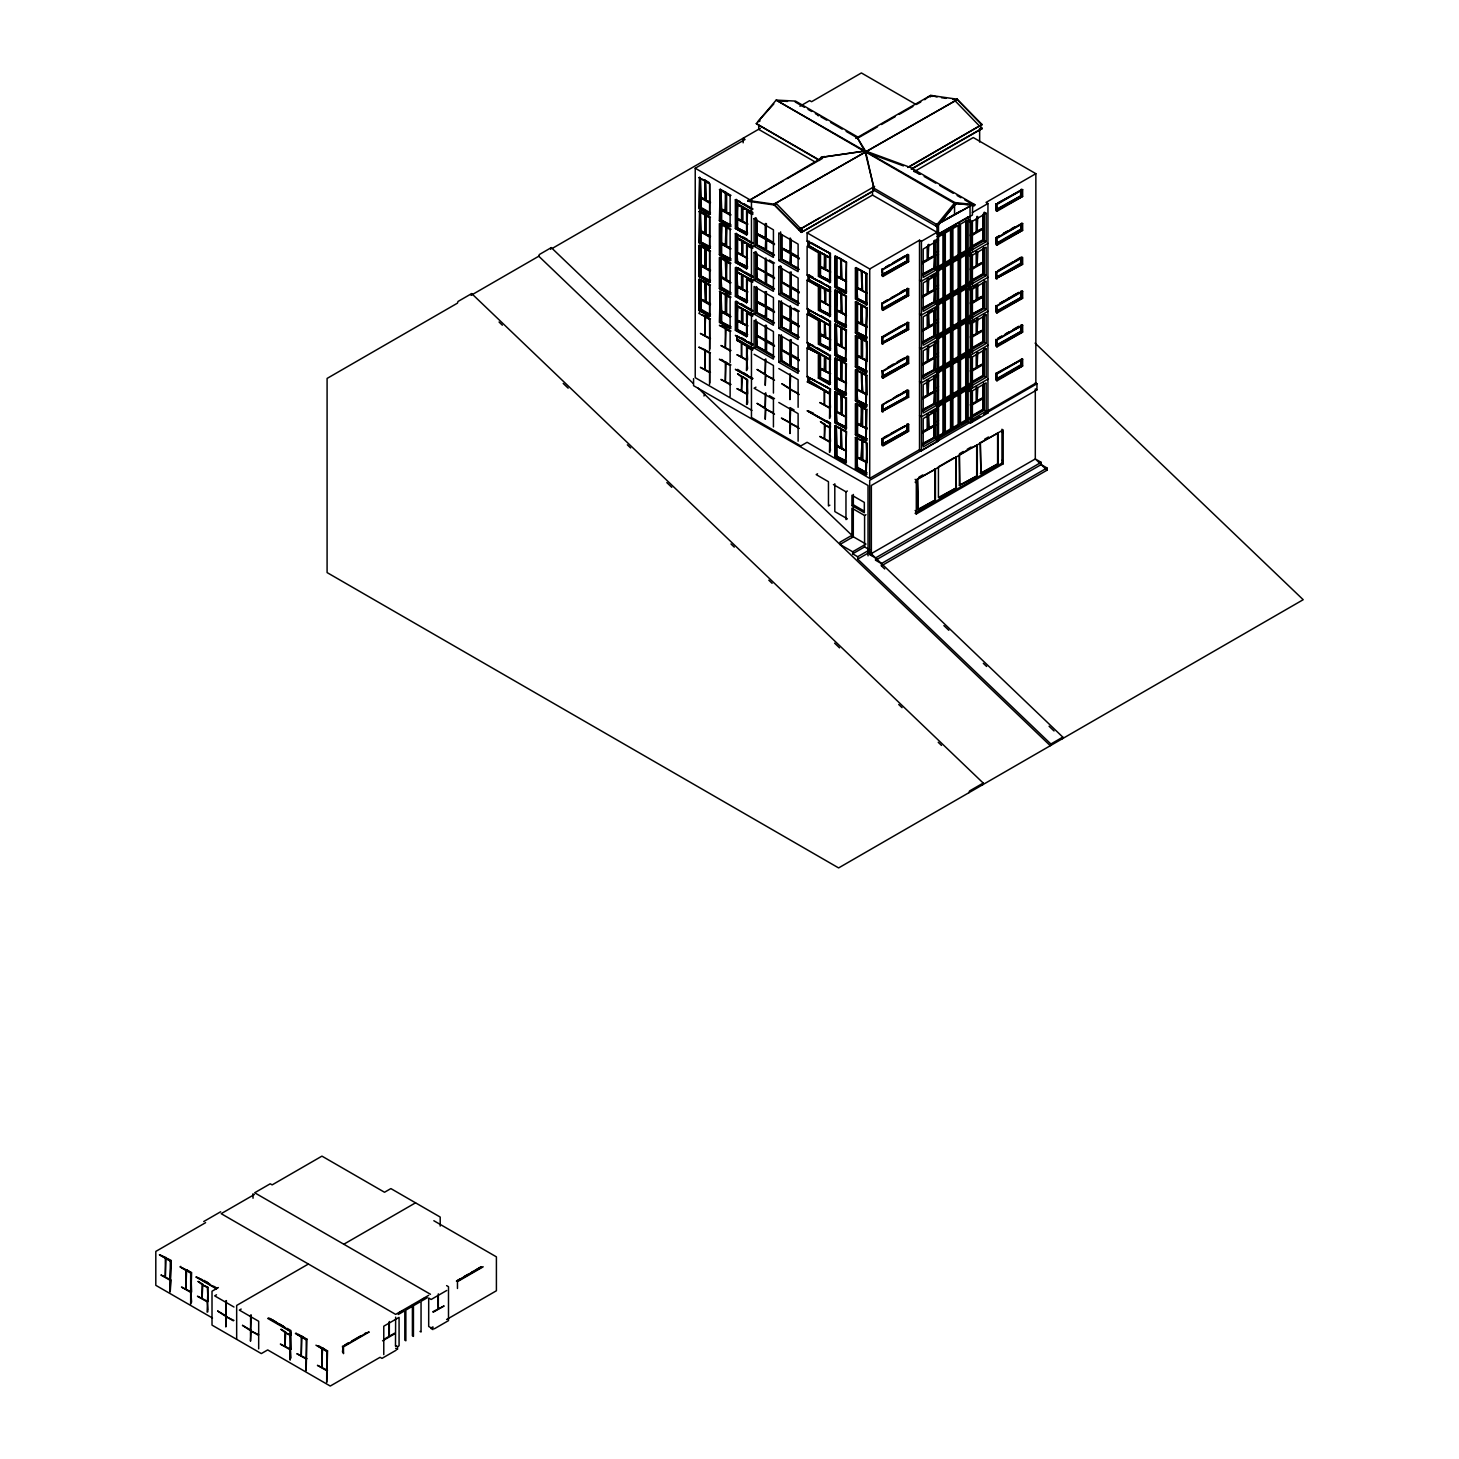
<?xml version="1.0" encoding="UTF-8"?>
<svg xmlns="http://www.w3.org/2000/svg" width="1459" height="1459" viewBox="0 0 1459 1459"><rect width="100%" height="100%" fill="white"/><g stroke="black" fill="none" stroke-linecap="round" stroke-linejoin="round"><path stroke-width="1.5" d="M982.636 784.778L983.22 783.064L471.676 293.587L471.093 295.283L538.772 256.219L539.338 254.523L551.283 247.629L693.134 383.37M550.7 249.325L551.283 247.629M703.967 395.991L704.551 394.277M968.977 792.656L969.56 790.96L983.22 783.064M869.71 552.323L1062.809 737.123L1050.881 743.999L1050.298 745.713L538.772 256.219M1062.225 738.819L1062.809 737.123M817.934 115.644L819.338 114.842M856.98 137.11L865.151 151.827L874.032 188.266L872.883 189.688L873.85 188.01L865.479 150.952L856.98 137.11L858.056 137.182L857.71 138.076L846.111 131.365M865.479 150.952L821.107 157.371L819.083 159.87L756.291 123.614L776.152 100.106L795.52 101.09L858.056 137.182M872.701 189.433L936.988 226.692L955.7 204.132L954.368 203.202L974.521 205.555L974.849 204.679L908.993 166.654L907.68 167.457L982.035 124.489L957.013 99.194L930.696 95.4L855.74 138.404M872.5 187.39L938.119 225.306L936.806 224.358L935.839 226.036L954.897 202.564L974.849 204.679M864.968 151.572L955.7 204.114L956.046 203.239L776.152 100.106L865.205 151.864L903.431 165.907M968.065 216.935L936.988 234.881L936.988 224.613L972.387 204.825L973.536 205.482L972.715 203.932L972.387 215.093L938.502 234.005L936.605 232.893M873.977 190.691L801.301 232.382L774.218 204.99L776.279 203.476L774.218 204.99L747.883 201.196L824.299 156.441M874.634 186.424L798.857 229.902L800.936 228.406L803.216 231.288L775.896 203.093L773.999 204.205L747.665 200.412M798.857 229.902L800.936 228.406L799.021 229.501L773.999 204.187L957.378 99.559L773.999 204.187M801.301 232.382L874.123 190.29M982.071 128.666L979.791 125.784L982.071 128.666L911.31 169.262M955.517 203.877L936.988 226.692M758.315 121.115L773.817 103.917M758.716 121.699L760.103 120.896M471.676 293.587L458.017 301.466L457.433 303.162L327.09 378.428L327.09 572.585L838.615 867.923L1303.197 599.704L1035.106 343.139M552.651 248.194L760.321 128.301M799.951 106.233L809.672 100.616L811.569 101.711L861.394 72.95L916.143 104.556M751.95 410.417L695.232 377.68L695.232 168.241L745.057 139.48L743.142 138.368L743.142 142.8M710.478 202.144L705.354 200.029L705.354 181.117L709.767 183.67L709.566 214.838L698.806 208.619L699.645 177.123L699.645 208.145L710.387 214.345M701.834 179.092L705.499 180.369M705.354 181.117L706.083 199.609M701.086 196.728L700.375 178.253L700.375 197.147L705.499 199.281L705.499 182.466M700.375 197.786L709.767 203.22L709.767 213.306L700.375 207.889L701.086 197.384L701.086 207.47L710.478 212.886M719.378 189.688L730.12 195.889L730.12 226.911L719.378 220.71L720.199 189.214L726.053 192.46L725.342 211.774L720.928 209.239L720.928 190.327L721.658 208.819L726.053 211.354M705.499 199.281L704.77 180.788M720.928 190.327L726.053 192.46M698.806 211.519L709.566 217.719L709.566 248.741L698.806 242.541L699.645 211.026L705.499 214.272L704.77 233.604L700.375 231.051L700.375 212.157L701.086 230.631L705.499 233.185M700.375 212.157L705.499 214.272M747.555 210.041L742.193 207.798L747.555 210.041L746.589 234.972L735.354 228.479L735.354 199.774L739.932 201.451M752.242 212.978L736.904 204.132L736.904 200.266L737.634 203.713L752.953 212.558M730.321 225.379L720.928 219.962L720.928 209.877L731.032 214.874M736.886 218.412L742.248 220.674L736.886 218.412L737.616 204.315L742.248 206.996L742.193 221.476L747.555 223.738L742.193 221.476M730.321 195.743L725.907 193.208L725.907 212.102L729.573 213.379M736.886 204.734L742.248 206.996M700.375 231.707L709.767 237.124L709.767 247.209L700.375 241.793L700.375 231.707L710.478 236.705M719.378 220.71L730.959 226.437M720.928 219.962L731.032 224.978M721.658 223.829L720.928 243.142L726.053 245.258L726.053 226.364L721.658 223.829L721.658 242.723L726.053 245.258M705.354 233.932L709.767 236.486L709.767 217.573L705.354 215.038L705.354 233.932L710.478 236.066M746.589 234.972L746.589 211.3L753.045 214.054M736.886 219.032L747.555 224.358L736.886 219.032L736.886 227.677L747.555 233.002L736.886 227.677M726.053 226.364L725.342 245.677M698.806 242.541L710.387 248.249M700.375 241.793L710.478 246.79M701.086 245.641L700.375 264.973L705.499 267.088L705.499 248.194L701.086 245.641L701.086 264.553L705.499 267.088M735.354 228.479L747.427 234.48M754.102 218.686L773.434 229.829L773.434 257.404L754.102 246.261L754.102 218.686L755.944 217.628L755.944 245.203L773.343 255.234M705.499 248.194L704.77 267.508M747.555 243.963L742.193 241.702L747.555 243.963L746.589 268.875L735.354 262.383L735.354 233.695L753.045 242.942M752.242 246.881L736.904 238.036L736.904 234.169L737.634 237.616L752.953 246.48M730.321 259.301L720.928 253.866L720.928 243.781L731.032 248.796M736.886 261.58L747.555 266.906L736.886 261.58L736.886 252.954L747.555 258.261L736.886 252.316L736.886 238.638L742.248 240.899L742.193 255.38L746.826 258.061L746.826 244.382M726.637 245.604L726.637 226.692L725.907 246.024L729.573 247.3M736.886 238.638L742.248 240.899M730.321 229.665L719.378 223.592L719.378 254.614L730.959 260.34M700.375 265.611L709.767 271.027L709.767 281.113L700.375 275.696L700.375 265.611L710.478 270.608M720.928 253.866L731.032 258.881M756.583 233.422L765.847 238.072L756.583 233.422L756.583 218.759M765.847 223.409L765.866 249.416L756.583 244.747L756.583 234.242L765.866 238.911M731.032 282.699L720.928 277.046L720.928 258.152L721.658 276.626L726.053 279.18L726.053 262.365M705.354 248.942L705.354 267.836L710.478 269.97M746.589 268.875L746.589 245.203L753.045 247.957M736.886 252.316L742.248 254.577L741.537 241.319M736.886 252.954L737.616 261.161M720.928 258.152L726.053 260.267M705.354 267.836L709.767 270.389L709.767 251.477L698.806 245.422L698.806 276.444L710.387 282.171M700.375 275.696L710.478 280.712M729.573 281.204L725.907 279.927L726.637 260.614M765.264 249.763L766.449 223.756M754.102 246.261L755.944 245.203M756.583 244.747L765.866 249.416M774.51 255.088L765.939 250.146L765.939 239.641L773.398 243.252M710.478 304.53L700.375 298.876L700.375 279.964L710.478 284.979M735.354 262.383L747.427 268.401M754.102 252.589L773.434 263.751L773.434 291.326L754.102 280.164L754.102 252.589L755.944 251.532L755.944 279.107L773.343 289.137M700.375 279.964L705.499 282.098M706.083 301.338L706.083 282.426L706.083 301.338L710.478 303.873M800.772 228.808L820.159 217.61M908.264 167.384L982.035 124.489M765.939 250.146L773.398 253.757M752.242 280.803L736.904 271.958L737.634 267.654L741.464 269.879M730.321 293.204L720.928 287.788L720.928 277.702L721.658 287.368L731.032 292.785M736.904 271.958L752.953 280.383M736.886 272.541L737.616 285.818L742.248 288.499L736.886 286.238L736.886 272.541L742.248 274.803L742.193 289.301L747.555 291.545L742.193 289.301M726.053 279.18L725.342 260.687M781.386 247.72L790.65 252.389L781.386 247.72L781.386 235.154M807.119 232.838L872.5 195.087L936.988 232.309L921.431 241.3L919.517 240.206L869.71 268.967L807.119 232.838L807.119 241.227L830.426 253.702L811.715 242.905M781.386 259.064L790.541 263.66L781.386 259.064L781.988 248.212L799.313 258.079M914.173 171.67L973.281 137.547L1035.854 173.676L1035.854 383.115L987.962 410.781M700.375 298.876L705.499 301.01L705.499 284.195M700.375 299.514L709.767 304.949L709.767 315.035L700.375 309.618L701.086 299.113L701.086 309.199L710.478 314.615M719.378 288.535L730.12 294.736L730.12 263.714L719.378 257.513L719.378 288.535L730.959 294.244M756.583 252.662L756.583 267.325L765.245 272.322L765.245 259.757M756.583 268.146L757.185 278.304L765.264 283.666L756.583 278.651L756.583 268.146L765.866 272.815M719.378 291.417L730.12 297.618L730.12 328.64L719.378 322.439L720.199 290.925L720.199 321.947L730.959 328.166M807.119 241.227L807.958 240.735L807.958 245.769L819.192 252.243L819.192 275.933L830.426 282.408L818.371 276.408L818.371 252.735L807.119 246.243L807.119 275.131L830.426 287.624L807.119 275.131M705.499 301.01L704.77 282.517M742.923 288.882L742.923 275.186L747.555 277.867L746.589 302.779L735.354 296.305L735.354 267.599L752.206 277.319M789.939 264.006L791.234 240.151M746.589 302.779L746.589 279.107L753.045 281.861M778.796 260.504L798.109 271.666L798.109 244.091L778.796 232.929L778.796 260.504L780.62 259.447L798.018 269.496M798.164 257.55L790.632 253.902L799.313 258.9M736.886 286.858L747.555 292.183L736.886 286.858L736.886 295.502L747.555 300.809L736.886 295.502M808.633 245.55L829.715 257.714L808.633 245.55L808.633 241.665L830.426 253.41L830.426 282.408M722.406 292.894L726.053 294.189M698.806 310.348L709.566 316.548L709.566 285.545L698.806 279.326L698.806 310.348L710.387 316.074M730.321 316.384L725.907 313.831L726.637 294.517L726.637 313.411L729.573 315.108M765.847 272.669L773.379 276.335M754.102 280.164L755.944 279.107M774.51 289.01L765.939 284.067L766.54 273.216L766.54 283.721L773.398 287.66M778.796 266.833L798.109 277.994L798.109 305.569L778.796 294.408L778.796 266.833L780.62 265.775L780.62 293.35L798.018 303.399M699.645 312.755L698.806 313.247L709.566 319.448L709.767 338.214M735.354 296.305L747.427 302.305M799.313 269.404L790.632 264.407L798.164 268.055M701.834 314.725L705.499 316.001M706.083 316.348L709.767 319.302L709.566 350.47M819.794 252.589L825.156 254.851L824.426 268.948L819.794 266.267L819.794 252.589L825.156 254.851M721.658 310.548L720.928 292.055L720.928 310.968L726.053 313.083L726.053 296.286M737.634 301.575L736.904 305.861L752.242 314.706M730.321 327.108L720.928 321.691L720.928 311.606L731.032 316.603M791.234 271.976L790.632 286.985M736.904 305.861L752.953 314.287M736.886 320.141L742.248 322.403L736.886 320.141L737.616 306.043L742.248 308.724L742.193 323.205L747.555 325.466L742.193 323.205M825.083 255.653L830.445 257.915L825.083 255.653L825.083 269.331L830.445 271.593L825.083 269.331M720.928 310.968L726.053 313.083M781.386 266.979L781.386 281.642L790.048 286.639L790.048 271.976M781.386 282.462L781.988 292.621L790.541 297.563L781.386 292.967L781.386 282.462L789.939 287.405L789.939 297.91M736.886 306.463L742.248 308.724M720.928 321.691L731.032 326.688M742.923 309.107L747.555 311.77L742.923 309.107L742.923 322.786M756.583 301.229L765.847 305.898L756.583 301.229L756.583 286.566M834.822 256.346L835.66 255.872L835.66 286.876L846.402 293.095L846.421 261.945L845.582 293.569L834.822 287.368L834.822 256.346L846.402 262.073M765.847 291.909L765.866 317.223L756.583 312.573L756.583 302.068L765.866 306.718M819.794 266.267L825.156 268.529M836.299 275.842L841.424 277.958L836.299 275.842L836.299 256.93L839.965 258.225M819.794 266.906L830.445 272.213L819.794 266.906L819.794 275.532L830.445 280.858L819.794 275.532M721.658 325.539L726.053 328.093L725.342 347.406L725.342 328.512M808.633 279.453L830.426 291.198L808.633 279.453L809.362 275.167L813.192 277.374M789.939 287.405L791.234 286.639L791.234 274.073M747.555 311.77L746.589 336.701L746.589 313.01L753.045 315.782M778.796 294.408L780.62 293.35M799.313 303.326L790.632 298.311L791.234 287.459L791.234 297.964L798.164 301.977M836.299 256.93L841.424 259.064M841.278 259.811L842.007 278.304L845.691 281.259L841.278 278.724L841.278 259.811L845.691 262.365M736.886 320.761L747.555 326.087L736.886 320.761L736.886 329.406L747.555 334.731L736.886 329.406M807.119 280.146L819.192 286.165L819.192 309.837L830.426 316.329L818.371 310.311L818.371 286.639L807.119 280.146L807.119 309.034L830.426 321.527M765.264 317.57L766.449 291.563M754.102 314.068L773.434 325.229L773.434 297.654L754.102 286.493L754.102 314.068L755.944 313.01L773.343 323.059M756.583 312.573L765.866 317.223M774.51 322.913L765.939 317.971L765.939 307.466L773.398 311.077M752.206 311.241L735.354 301.502L735.354 330.208L747.427 336.208M836.299 276.481L846.421 281.496L836.299 276.481L836.299 286.566L846.421 291.581L836.299 286.566M819.794 286.493L825.156 288.754L825.156 302.451L824.426 289.174L819.794 286.493L819.794 300.189L830.445 306.135L819.794 300.809L819.794 309.454L830.445 314.761L819.794 309.454M765.939 317.971L773.398 321.582M752.242 348.61L736.904 339.765L736.904 335.898L737.634 339.345L752.953 348.19M866.974 304.749L855.393 299.022L855.393 268L856.232 267.526L856.232 298.548L866.974 304.749L866.974 273.599L861.85 271.465L861.85 290.377L866.245 292.912L866.245 274.018M856.852 298.238L866.974 303.235L856.852 298.238L856.852 288.134L866.974 293.15L856.852 287.496L856.852 268.602L860.518 269.879M936.806 224.358L960.186 211.227M825.083 289.557L830.445 291.818L825.083 289.557L825.083 303.253L829.733 305.916L829.733 292.238M781.386 315.545L790.65 320.196L781.386 315.545L781.386 300.882M808.633 275.569L830.426 287.332L830.426 316.329M781.386 326.871L790.541 331.485L781.386 326.871L781.988 316.019L799.313 325.904M856.852 268.602L861.995 270.717M861.85 271.465L862.561 289.958M741.537 343.047L741.537 356.726L741.537 343.047L736.886 340.366L742.248 342.628M1035.854 173.676L986.047 202.436L987.944 203.53L987.944 412.988L970.6 423.001L968.138 421.578L936.605 439.779L938.502 440.873L938.502 223.738L972.387 204.825L973.518 205.482M756.583 322.567L756.583 335.151L765.245 340.148L765.245 325.485M834.822 290.25L846.402 295.976L845.582 327.473L834.822 321.272L834.822 290.25L845.691 296.268L845.582 327.473M756.583 335.971L757.185 346.13L765.866 351.145L756.583 346.476L756.583 335.971L765.264 340.987L765.264 351.491M819.794 300.189L825.156 302.451M819.794 300.809L820.505 309.034M972.387 212.522L987.944 203.53M855.393 268L866.974 273.727M807.119 309.034L828.566 320.451M721.658 359.461L725.342 362.416L725.342 381.328L726.053 361.996M808.633 309.49L809.362 312.937L829.715 325.521L829.715 321.655L808.633 309.49L808.633 313.357L830.445 325.722L825.083 323.46L825.083 337.157L830.445 339.418L825.083 337.157M746.826 346.111L742.193 343.43L746.826 346.111L747.555 359.37M789.939 331.831L791.234 307.977M936.66 236.723L942.952 233.093L943.991 233.695L943.991 264.371L937.699 267.982L937.699 237.306L943.991 233.695M948.97 229.61L944.265 232.328L945.304 232.929L951.578 229.3L951.578 259.976L945.304 263.605L944.265 263.003L950.539 259.374L951.578 259.976M956.575 225.215L951.852 227.932L952.891 228.534L959.183 224.923L959.183 255.58L952.891 259.21L951.852 258.608L951.852 230.139M747.555 345.692L746.589 370.604L746.589 346.932L753.045 349.686M778.796 328.33L798.109 339.473L798.109 311.898L778.796 300.755L778.796 328.33L780.62 327.272L798.018 337.303M798.164 325.375L790.632 321.709L799.313 326.725M885.668 266.997L889.352 264.863M893.017 262.748L902.209 257.441M902.902 256.875L907.279 254.997L907.279 260.814L881.929 274.803L907.279 260.814M960.496 254.833L966.77 251.203L966.77 220.528L960.496 224.157L960.496 254.833L959.457 254.231L959.457 223.555M838.487 291.271L841.424 292.967L841.424 311.879L836.299 309.746L837.028 290.432L837.028 309.326M907.279 254.997L882.476 269.295L882.476 275.113M997.828 202.874L1022.65 189.615L1022.65 196.436L996.916 211.281L995.986 203.932M841.278 293.733L842.007 312.208L845.691 315.162L841.278 312.627L841.424 292.967M882.914 269.641L908.647 254.796L908.647 261.599L882.914 276.462L882.002 269.113L882.914 276.462M1019.33 190.928L996.442 204.151L996.442 209.968L995.895 203.822L996.916 204.461L996.916 211.281M807.119 314.068L819.192 320.068L819.192 343.74L830.426 350.233L818.371 344.233L818.371 320.542L807.119 314.068L807.119 342.938L829.606 355.923L829.606 384.629L830.426 355.139L829.606 355.923M969.925 219.835L968.138 220.874L970.6 222.297L986.156 213.306L986.156 241.72L970.6 250.711L968.138 249.288L969.925 248.249M996.916 204.461L1022.65 189.615M856.852 287.496L861.995 289.63L861.995 272.815M765.264 340.987L766.449 340.148L766.449 325.485M856.852 288.134L857.582 297.818M754.102 347.971L773.434 359.133L773.434 331.558L754.102 320.415L754.102 347.971L755.944 346.914L773.343 356.963M774.51 356.817L765.939 351.874L766.54 341.023L766.54 351.528L773.398 355.485M995.895 209.64L1021.227 195.652L1020.68 189.524L1020.68 195.342M882.002 275.933L908.647 261.599M996.442 209.968L1021.227 195.652M995.986 210.753L1022.65 196.436M861.995 289.63L861.266 271.137M799.313 337.23L790.632 332.214L798.164 335.88M936.988 252.042L938.502 251.167M836.299 310.402L846.421 315.399L836.299 310.402L836.299 320.488L846.421 325.485L836.299 320.488M819.794 320.415L820.505 333.673L825.156 336.354L825.156 322.676L819.794 320.415L819.794 334.093L825.156 336.354M970.6 233.294L972.387 232.255M923.328 261.38L927.815 259.501L927.815 244.875M928.143 246.06L928.143 258.608L934.562 255.617L934.562 240.972M737.634 369.382L752.242 378.647M922.015 262.857L934.562 255.617M970.399 234.863L976.801 231.853L976.801 217.227M977.147 216.315L977.147 230.96L983.548 227.969L970.399 235.628M866.135 339.145L866.974 307.502L866.135 339.145L855.393 332.926L855.393 301.904L865.187 306.591M922.015 263.641L934.562 256.383L934.562 267.763L922.015 275.003M936.988 255.27L938.502 254.377M983.548 228.753L971.019 235.993L971.019 247.355L983.548 240.115L982.947 228.388L982.947 239.768L970.399 247.009M970.6 236.504L972.387 235.464M825.083 323.46L825.812 336.737M747.555 368.635L746.826 360.409L736.886 354.683L747.555 359.99M781.386 334.786L781.386 349.449L790.048 354.464L790.048 339.801M781.386 350.288L781.988 360.446L789.939 365.735L781.386 360.792L781.386 350.288L789.939 355.23L789.939 365.735M861.266 305.04L861.266 323.953L856.852 321.399L856.852 302.505L861.266 305.04L861.266 323.953M861.85 305.387L862.561 323.862L866.974 326.415L861.85 324.281L861.85 305.387L866.245 307.922L866.245 326.834M834.822 321.272L846.402 326.998M834.822 324.172L846.402 329.88L845.582 361.394L834.822 355.194L834.822 324.172L845.582 330.372L846.421 329.752M923.2 273.617L934.562 267.763M836.299 324.755L837.028 343.248L841.424 345.783L840.712 327.29L836.299 324.755L836.299 343.667L846.421 349.303L836.299 344.306L836.299 354.391L846.421 359.388L836.299 354.391M819.794 334.713L830.445 340.038L819.794 334.713L819.794 343.357L830.445 348.665L819.794 343.357M923.073 275.313L942.952 263.769L942.952 233.093M951.852 258.608L958.144 254.997L959.183 255.58M959.457 254.231L965.73 250.601L966.77 251.203M807.119 342.938L813.575 345.71M986.156 241.72L984.26 240.626L970.49 248.577L972.387 249.671M808.633 343.394L809.362 346.859L829.715 359.443L808.633 347.278L808.633 343.394L829.715 355.558L829.715 359.443M969.925 251.003L936.605 270.243L938.502 271.338L921.431 281.204L919.517 280.11M789.939 355.23L791.234 354.464L791.234 339.801M936.66 270.626L941.365 267.909M945.833 265.337L948.97 263.514M747.427 380.361L746.589 404.508M778.796 362.233L798.109 373.395L798.109 345.819L778.796 334.658L778.796 362.233L780.62 361.175L798.018 371.206M900.987 291.873L904.817 289.684M883.826 301.958L887.51 299.843M891.175 297.709L908.647 288.7L908.647 295.52L882.914 310.366L882.002 303.016L882.914 310.366M840.712 327.29L841.278 346.531L845.691 349.084M905.364 289.994L882.476 303.198L881.929 308.706L907.279 294.718L906.714 288.572M944.265 266.231L945.304 266.833L951.578 263.204L951.578 293.879L945.304 297.508L944.265 296.906L950.539 293.277L951.578 293.879M951.852 261.854L952.891 262.456L959.183 258.827L959.183 289.502L952.891 293.131L951.852 292.529L951.852 264.043M960.496 258.061L966.77 254.431L966.77 285.107L960.496 288.736L959.457 288.134L959.457 257.459L960.496 258.061L960.496 288.736M995.895 243.544L1020.68 229.245L1021.227 223.738L1021.227 229.555L996.442 243.872L995.895 237.726L999.707 235.537M1003.518 233.331L1007.33 231.124M1011.142 228.935L1014.953 226.729M1003.336 233.604L1022.65 223.519L1022.65 230.34L996.916 245.185L995.986 237.853L999.67 235.72M882.914 303.545L908.647 288.7M1021.227 223.738L996.442 238.054L996.442 243.872M969.925 253.757L968.138 254.778L970.6 256.2L986.156 247.209L986.156 275.623L970.6 284.614L968.138 283.192L969.925 282.171M987.944 243.434L970.6 253.447L968.138 252.042M830.426 389.352L807.119 376.86L807.119 347.971L819.192 353.972L819.192 377.662L830.426 384.136M996.916 245.185L996.916 238.382L1022.65 223.519M930.696 277.119L934.562 274.876L934.562 289.52L922.015 296.761M856.852 321.399L861.995 323.533M856.852 322.056L866.974 327.053L856.852 322.056L856.852 332.141L866.974 337.138L856.852 332.141M882.476 309.016L907.279 294.718M882.002 309.837L908.647 295.52M995.986 244.656L1022.65 230.34M799.313 371.133L790.632 366.118L798.164 369.784M755.944 387.164L754.102 388.222L773.434 399.383L773.434 426.958M747.555 393.273L746.826 380.015L742.923 376.914L747.555 379.595L747.427 404.034M855.393 332.926L866.974 338.652M807.119 347.971L819.192 353.972M836.299 344.306L837.028 353.972M936.988 285.964L938.502 285.07M819.794 354.318L825.156 356.58L824.426 370.677L819.794 367.996L819.794 354.318L825.156 356.58M970.6 267.198L972.387 266.158M923.328 295.302L927.815 293.423L927.815 278.778M928.143 279.964L928.143 292.511L934.562 289.52M970.399 268.766L976.801 265.775L976.801 251.13M977.147 252.316L977.147 264.863L983.548 261.872L970.399 269.55M855.393 335.825L866.974 341.534L866.135 373.048L855.393 366.847L855.393 335.825L866.245 341.825L866.974 360.318L861.85 358.185L861.85 339.29M922.015 297.545L934.562 290.305L934.562 301.666L922.015 308.907M936.988 289.174L938.502 288.298M983.548 262.656L971.019 269.897L971.019 281.259L983.548 274.018L982.947 262.31L982.947 273.672L970.399 280.912M970.6 270.407L972.387 269.368M825.083 357.382L830.445 359.643L825.083 357.382L825.083 371.06L830.445 373.322L825.083 371.06M747.555 402.538L746.826 394.331L736.886 388.586L747.555 393.912M834.822 355.194L846.402 360.902M923.2 307.521L934.562 301.666M819.794 367.996L825.156 370.258M836.299 377.571L841.424 379.687L836.299 377.571L836.299 358.659L844.615 362.762M819.794 368.635L830.445 373.942L819.794 368.635L819.794 377.261L830.445 382.586L819.794 377.261M923.073 309.217L942.952 297.672L942.952 266.997M951.852 292.529L958.144 288.9L959.183 289.502M959.457 288.134L965.73 284.505L966.77 285.107M807.119 376.86L815.453 380.69M986.156 275.623L984.26 274.529L970.49 282.481L972.387 283.575M943.991 298.274L937.699 301.904L937.699 271.228L943.991 267.599L943.991 298.274L942.952 297.672M808.633 377.297L809.362 380.763L829.715 393.346L808.633 381.182L808.633 377.297L830.426 389.042L829.606 418.532L829.606 389.827M969.925 284.906L936.605 304.147L938.502 305.241L921.431 315.108L919.517 314.013M938.228 303.618L942.952 300.901L942.952 331.576L936.66 335.205M945.833 299.241L950.539 296.524L950.539 327.199L944.265 330.828L945.304 331.412L951.578 327.801L951.578 297.125L945.304 300.755L944.265 300.153M953.42 294.846L958.144 292.128L958.144 322.804L951.852 326.433L951.852 297.946M961.025 290.469L965.73 287.751L965.73 318.427L959.457 322.056L959.457 291.381L960.496 291.964L966.77 288.353L966.77 319.029L960.496 322.64L959.457 322.056M898.525 327.381L882.002 336.92L882.002 343.74L908.647 329.424L908.647 322.603L899.091 326.889M836.299 358.659L841.424 360.792L841.278 380.452L846.421 382.568L841.278 380.452M907.279 322.804L882.476 337.12L881.929 342.61L907.279 328.622L906.714 322.494L906.714 328.311M951.852 295.758L952.891 296.359L959.183 292.73L959.183 323.406L952.891 327.035L951.852 326.433M997.828 270.699L1013.057 261.745M1014.37 261.143L1020.68 257.331L1020.68 263.149L995.895 277.465L995.895 271.648L995.986 278.56L1022.65 264.243L1022.65 257.441L996.916 272.286L996.916 279.107M882.914 344.269L882.914 337.467L908.647 322.603M807.958 381.401L807.119 381.875L819.192 387.893L807.958 381.401L807.958 376.367M969.925 287.66L968.138 288.7L970.6 290.104L986.156 281.131L986.156 309.545L970.6 318.518L968.138 317.114L969.925 316.074M987.944 277.338L970.6 287.368L968.138 285.946M932.629 309.91L928.763 312.135L928.763 326.78L928.143 313.867M972.934 287.277L976.801 285.034L976.801 299.679L971.019 303.016L971.019 288.39M856.852 336.409L856.852 355.321L861.995 357.437L861.995 338.543L857.582 335.989L857.582 354.902M818.371 354.464L818.371 378.136L819.192 377.662M856.852 355.96L866.974 360.957L856.852 355.96L856.852 366.045L866.974 371.06L856.852 366.045M846.402 363.802L834.822 358.075L834.822 389.097L845.582 395.298L846.421 363.674M882.476 342.938L907.279 328.622M882.002 343.74L908.647 329.424M996.442 277.775L1021.227 263.477L1021.227 257.659L996.442 271.958L995.895 277.465M995.986 278.56L1022.65 264.243M856.852 355.321L861.995 357.437M855.393 366.847L866.974 372.556M936.988 319.868L938.502 318.992M836.299 378.209L846.421 383.225L836.299 378.209L836.299 388.295L846.421 393.31L836.299 388.295M970.6 301.101L972.387 300.08M923.328 329.205L927.815 327.327L927.815 312.682M928.143 326.433L934.562 323.424L934.562 308.797M922.015 330.664L927.815 327.327M928.763 326.78L934.562 323.424M970.399 302.67L976.801 299.679M977.147 286.238L977.147 298.785L983.548 295.776L983.548 283.228M923.2 330.062L934.562 324.208L934.562 335.57L922.015 342.829M977.147 298.785L983.548 295.776M922.015 331.448L934.562 324.208M936.988 323.077L938.502 322.202M970.399 303.454L983.548 296.56L983.548 307.94L971.019 315.18L971.019 303.8M970.6 304.311L983.548 296.56M856.852 399.967L866.974 404.964L856.852 399.967L856.852 389.863L866.974 394.878L856.852 389.225L856.852 370.312L865.187 374.416M824.426 390.903L824.426 404.581L824.426 390.903L819.794 388.222L825.156 390.483M861.85 373.194L862.561 391.687L866.974 394.222L866.245 375.747L861.85 373.194L862.561 391.687M834.822 389.097L846.402 394.824M829.733 393.966L825.083 391.286L829.733 393.966L830.445 407.225M834.822 391.979L835.66 391.504L835.66 422.526L846.402 428.727L846.421 397.577L845.582 398.179L834.822 391.979L834.822 423.001L846.402 428.727M923.2 341.442L934.562 335.57M970.399 314.816L983.548 307.94M836.299 422.216L846.421 427.213L836.299 422.216L836.299 412.131L846.421 417.128L836.299 411.474L836.299 392.58L839.965 393.857M866.974 375.328L866.135 406.952L855.393 400.751L855.393 369.729L866.974 375.455M923.073 343.12L936.605 335.315L938.502 336.409L923.2 345.236L923.2 316.822L938.502 307.995L936.605 306.901M986.156 309.545L984.26 308.433L970.49 316.402L972.387 317.497M943.991 332.178L937.699 335.807L937.699 305.132L943.991 301.502L943.991 332.178L942.952 331.576M969.925 318.828L936.605 338.05L938.502 339.163L921.431 349.011L919.517 347.917M936.66 338.433L942.952 334.822L943.991 335.406L943.991 366.081L937.699 369.711L937.699 339.035L943.991 335.406M951.578 331.029L950.539 330.427L944.265 334.056L945.304 334.658L951.578 331.029L951.578 361.704L945.304 365.334L944.265 364.732L950.539 361.103L951.578 361.704M887.51 367.65L893.364 364.093M897.176 361.905L904.051 358.112M836.299 392.58L841.424 394.696M952.891 330.263L959.183 326.634L959.183 357.309L952.891 360.938L951.852 360.337L951.852 329.661L952.891 330.263L952.891 360.938M960.496 325.886L966.77 322.257L966.77 352.932L960.496 356.561L959.457 355.96L959.457 325.284L960.496 325.886L960.496 356.561M999.707 303.344L1003.518 301.156M1007.33 298.949L1018.765 292.347M999.67 303.545L1008.862 298.238M1012.528 296.122L1016.212 293.988M845.691 416.891L841.278 414.356L842.007 395.042M882.914 378.191L882.914 371.37L908.647 356.525L908.647 363.327L882.914 378.191L882.002 370.841M1019.33 292.657L996.442 305.879L996.442 311.697L995.895 305.551L996.916 306.189L996.916 313.01L995.986 305.661M969.925 321.564L968.138 322.603L970.6 324.026L986.156 315.035L986.156 343.449L970.6 352.44L968.138 351.017L969.925 349.978M987.944 311.259L970.6 321.272L968.138 319.849M996.916 306.189L1022.65 291.344L1022.65 298.165L996.916 313.01M974.867 320.068L971.019 322.293L971.019 336.938M856.852 389.225L861.995 391.359L861.995 372.446M856.852 389.863L857.582 399.547M907.279 362.525L881.929 376.531L907.279 362.525L907.279 356.707L882.476 371.024L882.476 376.841M995.895 311.369L1021.227 297.381L1020.68 291.235L1020.68 297.052M882.002 377.644L908.647 363.327M996.442 311.697L1021.227 297.381M995.986 312.481L1022.65 298.165M861.995 391.359L861.266 372.866L856.852 370.312M836.299 411.474L841.424 413.608L840.712 395.115M855.393 400.751L866.974 406.477M936.988 353.771L938.502 352.896M836.299 412.131L837.028 421.797M970.6 335.005L972.387 333.983M830.445 416.49L829.733 408.283L819.794 402.538L830.445 407.863M923.328 363.109L927.815 361.23L927.815 346.585M928.143 347.789L928.143 360.337L934.562 357.346L934.562 342.701M922.015 364.586L934.562 357.346M970.399 336.573L976.801 333.582L976.801 318.937M977.147 318.044L977.147 332.688L983.548 329.698L970.399 337.357M922.015 365.352L934.562 358.112L934.562 369.492L922.015 376.732M936.988 356.981L938.502 356.105M983.548 330.463L971.019 337.722L971.019 349.084L983.548 341.844L982.947 330.117L982.947 341.497L970.399 348.737M970.6 338.233L972.387 337.193M861.995 408.465L861.266 425.681L856.852 423.128L856.852 404.234L860.518 405.511M856.852 404.234L861.995 406.35M861.85 426.01L866.974 428.144L861.85 426.01L862.561 406.696M830.426 426.83L829.715 423.384L808.633 411.219L813.192 413.006M845.582 463.123L846.421 431.481L845.582 463.123L834.822 456.904L834.822 425.9L844.615 430.587M923.2 375.346L934.562 369.492M836.299 426.484L837.028 444.977L840.712 447.931L836.299 445.378L836.299 426.484L841.424 428.618M866.135 409.851L866.974 409.231L866.135 440.873L855.393 434.654L855.393 403.632L866.135 409.851L866.135 440.873M923.073 377.024L942.952 365.498L942.952 334.822M951.852 360.337L958.144 356.707L959.183 357.309M959.457 355.96L965.73 352.33L966.77 352.932M986.156 343.449L984.26 342.354L970.49 350.306L972.387 351.4M969.925 352.731L936.605 371.972L938.502 373.066L921.431 382.933L919.517 381.839M936.66 372.355L942.952 368.726L943.991 369.328L943.991 400.003L937.699 403.632L937.699 372.957L943.991 369.328M948.97 365.242L944.265 367.96L945.304 368.562L951.578 364.932L951.578 395.608L945.304 399.237L944.265 398.635L950.539 395.006L951.578 395.608M956.575 360.865L951.852 363.583L952.891 364.185L959.183 360.555L959.183 391.231L952.891 394.86L951.852 394.258L951.852 365.771M959.457 389.863L965.73 386.234L965.73 355.558L966.77 356.16L966.77 386.836L960.496 390.465L959.457 389.863L959.457 359.188L964.162 356.47M895.279 396.903L899.091 394.714M902.902 392.507L907.279 390.629L907.279 396.447L881.929 410.435L907.279 396.447M885.668 402.629L889.352 400.495M893.017 398.38L907.717 389.9L907.717 396.702L882.002 411.566L882.002 404.745L908.647 390.428L908.647 397.249L882.002 411.566M907.279 390.629L882.476 404.927L882.476 410.745M959.457 359.188L960.496 359.789L966.77 356.16M997.792 338.36L1001.604 336.154M1005.415 333.965L1009.245 331.758M1013.057 329.552L1018.765 326.251M997.828 338.506L1001.512 336.391M1005.178 334.275L1022.65 325.248L1022.65 332.068L996.916 346.914L995.986 339.564M841.278 429.365L842.007 447.84L845.691 450.813L841.278 448.26L841.278 429.365L845.691 431.9M1019.33 326.579L996.442 339.783L996.442 345.601L995.895 339.455L996.916 340.111L996.916 346.914M969.925 355.485L968.138 356.507L970.6 357.929L986.156 348.938L986.156 377.352L970.6 386.343L968.138 384.921L969.925 383.899M987.944 345.163L970.6 355.175L968.138 353.753M996.916 340.111L1022.65 325.248M856.852 423.128L861.995 425.262M856.852 423.785L866.974 428.782L856.852 423.785L856.852 433.87L866.974 438.867L856.852 433.87M846.402 431.609L834.822 425.9M995.895 345.272L1021.227 331.284L1020.68 325.156L1020.68 330.974M830.445 441.147L829.733 427.87L825.083 425.189L830.445 427.451M996.442 345.601L1021.227 331.284M995.986 346.385L1022.65 332.068M855.393 434.654L866.974 440.381M836.299 446.035L846.421 451.032L836.299 446.035L836.299 456.12L846.421 461.117L836.299 456.12M936.988 387.693L938.502 386.799M970.6 368.926L972.387 367.887M830.445 450.393L829.733 442.186L819.794 436.442L830.445 441.767M923.328 397.03L927.815 395.134L927.194 380.142M928.143 381.693L928.143 394.24L934.562 391.249L934.562 376.604M922.015 398.489L934.562 391.249M970.399 370.495L976.801 367.504L976.801 352.859M977.147 351.947L977.147 366.592L983.548 363.601L970.399 371.279M855.393 437.554L866.974 443.135L866.135 474.777L855.393 468.576L855.393 437.554L865.187 442.241M922.015 399.274L934.562 392.033L934.562 403.395L922.015 410.636M936.988 390.903L938.502 390.027M983.548 364.385L971.019 371.626L971.019 382.988L983.548 375.747L982.947 364.039L982.947 375.401L970.399 382.641M970.6 372.136L972.387 371.097M861.995 440.271L861.266 459.585L861.995 442.369M834.822 456.904L846.402 462.631M923.2 409.25L934.562 403.395M866.974 443.262L866.135 474.777M923.073 410.946L942.952 399.401L942.952 368.726M951.852 394.258L958.144 390.629L959.183 391.231M986.156 377.352L984.26 376.258L970.49 384.209L972.387 385.304M817.551 473.81L816.183 474.613L828.457 481.707L828.457 505.981L829.843 505.179M969.925 386.635L936.605 405.876L938.502 406.97L921.431 416.836L919.517 415.742M936.66 406.259L941.365 403.541M945.833 400.97L948.97 399.146M953.42 396.574L956.575 394.769M883.826 437.591L887.51 435.475M891.175 433.341L908.647 424.332L908.647 431.153L882.914 445.998L882.914 439.195L908.647 424.332M944.265 401.882L945.304 402.465L951.578 398.854L951.578 429.53L945.304 433.141L944.265 432.539L950.539 428.928L951.578 429.53M951.852 397.486L952.891 398.088L959.183 394.459L959.183 425.134L952.891 428.764L951.852 428.162L951.852 399.675M960.496 393.693L966.77 390.082L966.77 420.739L960.496 424.368L959.457 423.767L959.457 393.091L960.496 393.693L960.496 424.368M908.647 431.153L882.002 445.469L882.002 438.648L905.364 425.627M996.916 380.835L996.916 374.015L995.895 373.376L996.916 380.835L1022.65 365.972L1022.65 359.169L995.895 373.376L996.442 379.504L1021.227 365.206L1021.227 359.388L1020.68 364.878L995.895 379.194M1021.227 359.388L996.442 373.686L996.442 379.504M969.925 389.389L968.138 390.41L970.6 391.833L986.156 382.86L986.156 411.274L970.6 420.247L968.138 418.824L969.925 417.803M987.944 379.066L970.6 389.097L968.138 387.675M996.916 374.015L1022.65 359.169M930.696 412.751L934.562 410.508L934.562 425.153L928.763 428.508L928.143 415.596M856.852 438.138L856.852 457.05L861.995 459.166M856.852 457.688L857.582 467.354L866.974 472.789L856.852 467.774L856.852 457.688L866.974 462.685L856.852 457.05M907.279 430.35L881.929 444.338L907.279 430.35L906.714 424.222M995.986 380.288L1022.65 365.972M862.561 459.512L862.561 440.6L862.561 459.512L866.974 462.047L866.245 443.554M855.393 468.576L866.974 474.284M936.988 421.596L938.502 420.721M970.6 402.83L972.387 401.79M923.328 430.934L927.815 429.055L927.815 414.411M928.143 428.144L934.562 425.153M922.015 432.393L927.815 429.055M970.399 404.398L976.801 401.407L976.801 386.763M977.147 387.948L977.147 400.495L983.548 397.505L970.399 405.183M923.2 431.791L934.562 425.937L934.562 437.299L922.015 444.539M922.015 433.177L934.562 425.937M936.988 424.806L938.502 423.931M983.548 398.289L971.019 405.529L971.019 416.909L983.548 409.651L982.947 397.942L982.947 409.304L970.399 416.545M970.6 406.04L972.387 405.018M923.2 443.153L934.562 437.299M936.66 436.934L942.952 433.305L943.991 433.907L943.991 403.231L937.699 406.86L937.699 437.536L943.991 433.907M951.852 428.162L958.144 424.533L959.183 425.134M959.457 423.767L965.73 420.156L966.77 420.739M923.073 444.849L936.605 437.043L938.502 438.138L923.2 446.965L923.2 418.551L938.502 409.724L936.605 408.629M986.156 411.274L984.26 410.161L970.49 418.113L972.387 419.225M833.436 484.57L845.965 491.811L847.351 491.008M751.239 199.555L749.342 200.649L751.458 200.339L751.458 417.475L800.772 445.943L807.119 442.278L869.71 478.406L919.517 449.646L921.431 450.74L938.502 440.873M979.883 416.709L869.692 480.321L869.692 554.493M983.822 414.429L1036.948 383.753L1036.948 389.863L871.351 485.464L871.351 555.514M851.947 505.58L864.33 512.747L864.33 502.407L851.947 495.258L851.947 505.58L853.333 504.796L863.947 510.924M918.951 477.129L922.817 474.904M959.511 453.731L963.359 451.488M967.226 449.263L971.092 447.038M984.606 439.232L988.472 437.007M917.492 478.899L935.42 469.251L935.42 499.926L918.112 509.921L917.492 478.899L918.112 509.921M953.821 457.925L938.429 466.807L938.429 497.483L956.356 487.835L955.754 456.813L955.754 487.488M961.299 453.603L967.062 450.266M970.91 448.059L977.293 445.068L977.293 475.743L959.365 485.391L959.365 454.716L959.986 485.738M980.302 442.624L998.23 432.976L998.23 463.652L980.922 473.646L980.302 442.624L980.922 473.646M915.103 479.373L916.307 480.066L1003.19 429.894L1003.19 463.816L916.307 513.969L915.103 513.276L1001.986 463.105L1003.19 463.816M851.91 537.569L851.91 508.17L864.585 515.501L865.971 514.699M839.983 544.444L853.296 536.766L865.971 544.079L852.658 551.776L839.983 544.444L839.983 542.201L851.91 535.307L698.022 388.039M917.492 509.574L935.42 499.926M959.365 485.391L977.293 475.743M980.302 473.3L998.23 463.652M939.049 497.829L956.356 487.835M852.658 553.818L864.585 546.924L869.619 549.842L857.691 556.718L852.658 553.818L852.658 551.776M1050.881 743.999L857.691 559.125L869.619 552.25M875.564 557.94L1041.161 462.339L1041.161 464.6L875.564 560.238L875.564 557.94L869.71 554.548L1035.306 458.947L1035.306 388.915L1036.948 389.863M875.564 560.201L881.418 563.575L1047.015 467.974L1047.015 470.199L881.418 565.837L884.719 568.955M203.713 1221.548L220.656 1211.772M205.61 1222.66L155.803 1251.421L155.803 1285.324L212.503 1318.061M254.377 1194.502L221.166 1213.669L395.644 1314.395L428.691 1295.318M180.77 1266.394L179.931 1266.868L190.673 1273.087L190.673 1304.109L191.603 1272.522L181.481 1267.524L185.895 1270.059L185.895 1288.954L186.606 1269.64M170.32 1279.762L171.031 1260.43L167.366 1258.442M187.19 1269.968L190.874 1272.941L191.603 1291.416M170.32 1290.486L171.031 1279.981L160.928 1274.984L170.32 1280.4M207.98 1287.987L207.142 1312.152L207.98 1311.677M191.603 1302.158L190.874 1292.492L181.481 1287.057L191.603 1292.072M218.376 1287.549L212.011 1291.215L212.011 1325.119L261.325 1353.587L267.69 1349.922L330.263 1386.05L380.088 1357.289L381.984 1358.384L396.137 1350.213M216.497 1294.808L214.674 1295.866L233.987 1307.027M208.108 1300.917L207.379 1287.659L202.746 1284.978L208.108 1287.239M208.108 1310.182L207.379 1301.957L197.457 1296.23L208.108 1301.556M308.414 1264.023L236.668 1305.44L236.668 1339.362M343.813 1244.235L415.541 1202.818M241.173 1309.051L239.349 1310.109L258.681 1321.27L258.681 1348.846M269.915 1318.444L290.268 1331.027L290.979 1334.474M296.213 1333.052L295.393 1333.526L306.135 1339.745M302.56 1336.59L306.244 1339.544L306.135 1370.767L306.974 1339.125M290.998 1348.791L290.286 1335.514L285.654 1332.833L290.998 1335.094M290.998 1358.037L290.286 1349.83L280.347 1344.086L290.998 1349.411M323.132 1348.244L326.798 1351.198L326.688 1382.421L327.527 1350.779M398.781 1312.991L401.936 1311.185M421.578 1299.841L424.715 1298.018M344.397 1345.234L348.209 1342.864M351.747 1340.985L360.92 1335.696M364.604 1333.562L369.2 1331.976L343.485 1346.839L343.485 1353.642L342.482 1346.165M365.917 1333.271L343.047 1346.493L342.482 1351.982M398.252 1314.504L404.544 1310.875M412.131 1306.48L405.857 1310.109L405.857 1340.785L404.818 1340.183L404.818 1311.714M419.736 1302.103L413.444 1305.732L413.444 1336.408L412.405 1335.806L412.405 1305.13M427.341 1297.708L421.049 1301.337L421.049 1332.012L420.01 1331.41M456.448 1281.02L460.26 1278.813M464.071 1276.607L467.883 1274.4M471.695 1272.212L481.233 1266.704M456.558 1281.13L473.099 1271.573M476.765 1269.458L480.449 1267.324M456.995 1281.33L481.78 1267.032M483.203 1266.795L457.469 1281.659L457.469 1288.479M446.728 1290.486L431.153 1299.477L428.691 1298.054L428.691 1326.468L431.153 1327.891L432.94 1326.869L432.94 1329.605L431.043 1328.511M383.753 1339.435L394.495 1333.234M382.568 1340.821L395.115 1333.581M432.758 1311.787L444.12 1305.933L433.359 1312.133M395.644 1345.563L397.541 1346.657L399.073 1345.782L399.073 1317.368L383.772 1326.195L383.772 1354.609M446.6 1319.52L496.407 1290.759L496.407 1256.856L433.834 1220.727M434.344 1328.802L448.497 1320.632L448.497 1286.71L446.6 1285.616M924.732 99.723L928.453 96.677L932.356 95.637L937.043 97.06M749.561 201.433L751.458 200.339M979.646 126.185L954.77 100.47L957.013 99.194L981.871 124.89M774.2 204.971L776.115 203.877M957.013 99.194L954.77 100.47M747.883 201.196L765.574 191.038M769.495 188.795L783.246 180.898M787.185 178.636L822.548 158.338M857.91 138.058L877.57 126.787M881.491 124.526L895.261 116.629M899.182 114.386L912.933 106.489M916.872 104.227L920.793 101.984M930.112 96.932L932.356 95.637M774.364 204.57L776.279 203.476M911.474 168.861L982.235 128.264M821.107 157.371L865.479 150.952L908.009 166.581M778.759 100.835L787.532 101.437M954.551 203.458L967.919 204.479M941.529 97.717L946.016 98.355M952.745 99.321L957.213 99.96M932.556 96.422L930.696 95.4M795.191 101.966L804.347 107.255M808.012 109.37L811.678 111.486M815.344 113.62L819.01 115.735M820.943 116.848L826.761 120.203M830.627 122.428L842.226 129.14M916.398 171.998L920.282 174.241M924.149 176.484L935.766 183.196M939.651 185.421L953.201 193.263M957.086 195.488L960.952 197.731M964.837 199.956L974.521 205.555M913.553 170.867L919.444 174.259M986.156 213.306L984.26 212.212L984.26 240.626M970.034 205.537L970.6 423.001M966.77 220.528L965.73 219.926L965.73 250.601M995.895 237.726L996.916 238.382M977.147 230.96L977.749 216.661M819.484 160.454L756.291 123.614M815.362 162.095L758.716 129.395L758.716 125.547M970.49 254.067L972.387 255.161L972.387 286.329M966.77 254.431L965.73 253.83L965.73 284.505M936.605 239.075L938.502 240.17L923.2 249.015L923.2 277.429L938.502 268.584L936.605 267.489M935.091 239.951L936.988 241.063L936.988 272.213M977.147 264.863L977.749 252.662M1022.65 291.344L1021.719 290.815L1021.719 297.618M934.562 256.383L933.942 267.416M942.952 263.769L943.991 264.371M928.143 258.608L928.763 244.31M970.49 287.988L972.387 289.083L972.387 320.232M935.091 268.365L936.988 269.477M936.605 272.979L938.502 274.091L923.2 282.918L923.2 311.332L938.502 302.505L936.605 301.393M935.091 273.873L936.988 274.967L936.988 306.116M986.156 315.035L984.26 313.94L984.26 342.354M934.562 290.305L933.942 301.32M928.143 292.511L928.763 278.231M965.73 318.427L966.77 319.029M970.49 321.892L972.387 322.986L972.387 354.154M935.091 302.287L936.988 303.381M966.77 322.257L965.73 321.655L965.73 352.33M695.232 168.241L749.999 199.847M977.147 332.688L977.749 318.39M958.144 322.804L959.183 323.406M705.025 180.223L709.019 182.393M861.594 270.626L865.187 272.687M959.183 326.634L958.144 326.05L958.144 356.707M727.366 193.336L730.959 195.415M841.041 258.973L844.615 261.033M698.806 177.597L709.566 183.816L709.767 202.564M743.671 203.622L753.045 209.02M736.904 200.266L752.242 209.111M735.354 199.774L752.206 209.512M950.539 327.199L951.578 327.801M986.156 348.938L984.26 347.844L984.26 376.258M746.589 211.3L752.206 214.528M1035.306 382.805L1036.948 383.753M700.375 197.147L710.478 202.801M725.907 212.102L730.321 214.655M720.928 209.877L730.321 215.294M766.449 238.419L773.379 242.413M791.234 252.735L798.164 256.729M935.091 336.19L936.988 337.284M765.847 238.765L774.51 243.762M756.583 234.242L765.264 239.258M765.939 239.641L774.51 244.583M781.386 248.559L789.939 253.501M936.605 340.804L938.502 341.898L923.2 350.744L923.2 379.158L938.502 370.312L936.605 369.218M977.147 366.592L977.749 352.312M706.813 215.166L710.478 217.154M722.004 224.157L730.959 229.318M743.379 237.069L747.209 239.276M818.937 280.693L822.767 282.9M826.596 285.107L830.426 287.332M855.393 301.904L866.135 308.123M736.904 234.169L752.242 243.015M735.354 233.695L752.206 243.416M746.589 245.203L752.206 248.449M769.312 260.012L774.51 263.003M934.562 358.112L933.942 369.145M942.952 365.498L943.991 366.081M928.143 360.337L928.763 346.038M725.907 246.024L730.321 248.559M836.299 309.746L840.712 312.299M720.928 243.781L730.321 249.215M881.929 336.792L882.914 337.467M965.73 386.234L966.77 386.836M791.234 286.639L798.164 290.633M935.091 370.094L936.988 371.188M756.583 267.325L774.51 277.666M781.386 281.642L799.313 291.982M765.939 273.544L774.51 278.505M790.632 287.806L799.313 292.821M966.77 390.082L965.73 389.48L965.73 420.156M936.605 374.708L938.502 375.82L923.2 384.647L923.2 413.061L938.502 404.234L936.605 403.122M935.091 375.601L936.988 376.696L936.988 407.845M977.147 400.495L977.749 388.313M719.378 254.614L730.12 260.814L730.12 229.792M710.478 251.076L706.083 248.522L706.083 267.435M701.432 245.969L710.387 251.149M730.959 263.222L720.199 257.021L720.199 288.043M725.907 261.033L730.321 263.568M745.294 272.085L752.953 276.499M820.852 315.709L828.511 320.123M841.278 327.637L845.691 330.172L845.582 361.394M739.932 269.277L743.671 271.429M747.427 273.599L753.045 276.845M736.904 268.073L752.242 276.918M986.047 411.876L987.944 412.988M746.589 279.107L752.206 282.353M794.097 308.232L799.313 311.223M934.562 392.033L933.942 403.049M1001.986 431.955L1003.19 432.648M942.952 399.401L943.991 400.003M928.143 394.24L928.763 379.96M970.49 420.867L972.387 421.961L972.387 390.811M861.85 358.185L866.245 360.738M1041.161 462.339L1035.306 458.947L1047.015 470.236M720.928 277.702L730.321 283.119M881.929 370.714L882.914 371.37M766.449 306.226L773.379 310.238M791.234 320.542L798.164 324.555M1041.161 464.6L1047.015 467.974M765.847 306.572L774.51 311.588M935.091 404.015L936.988 405.11M756.583 302.068L765.264 307.065M765.939 307.466L774.51 312.408M781.386 316.366L789.939 321.327M935.091 409.505L936.988 410.599L936.988 441.767M907.717 396.702L908.647 397.249M698.806 276.444L709.566 282.645L709.566 251.623M725.579 294.043L730.959 297.144M705.354 282.845L709.767 285.399L709.767 304.293M725.907 294.937L730.321 297.472M741.464 303.782L753.045 310.749M817.332 347.862L828.566 354.355M738.819 303.089L752.242 310.84M746.589 313.01L752.206 316.256M1001.986 460.369L1003.19 461.062M720.928 311.606L730.321 317.022M766.449 340.148L773.379 344.142M791.234 354.464L798.164 358.458M935.091 437.919L936.988 439.013M756.583 335.151L774.51 345.491M781.386 349.449L799.313 359.808M765.939 341.37L774.51 346.312M799.313 360.628L790.632 355.613L791.234 365.79M735.354 330.208L746.589 336.701M818.371 378.136L829.606 384.629M705.025 315.855L710.478 318.883M726.053 328.093L719.378 325.321L730.12 331.521L730.12 362.543M727.366 328.986L730.959 331.047M841.041 394.605L844.615 396.666M861.594 406.259L865.187 408.319M725.907 328.84L730.321 331.394M741.464 337.686L745.294 339.892M749.124 342.117L752.953 344.324M824.682 385.741L828.511 387.948M841.278 395.444L845.691 397.997L845.582 429.201M861.85 407.116L866.245 409.651L866.245 428.563M753.045 344.652L735.354 335.406L752.206 345.145M819.192 382.86L828.566 388.258M736.904 335.898L752.242 344.743M746.589 346.932L752.206 350.178M754.102 354.318L773.434 365.48L773.434 393.055M778.796 368.562L798.109 379.723L798.109 407.298M710.478 338.433L700.375 333.436L709.767 338.853L709.767 348.938M731.032 350.525L720.928 345.509L730.321 350.926M882.002 438.648L882.914 439.195M773.398 378.884L765.939 375.273L774.51 380.234M798.164 393.2L790.632 389.535L799.313 394.532M706.813 350.798L710.478 352.786M730.959 364.951L719.378 359.242L730.12 365.443L730.12 396.465M725.907 362.744L730.321 365.297M743.379 372.702L747.209 374.908M826.596 420.757L830.426 422.964L829.606 452.436L829.606 423.73L807.119 410.763L830.426 423.256M753.045 378.574L735.354 369.328L752.206 379.048M769.312 395.644L774.51 398.635M790.632 407.955L794.097 409.961M778.796 402.483L798.109 413.627L798.109 441.202M915.103 482.108L916.307 482.801M710.478 372.337L700.375 367.34L709.767 372.756L709.767 382.842M731.032 384.428L720.928 379.431L730.321 384.848M773.398 412.806L765.939 409.195L774.51 414.137M790.541 422.691L781.386 418.095L789.939 423.037L789.939 433.542L790.541 424.806M798.164 427.104L790.632 423.438L799.313 428.454M915.103 510.522L916.307 511.215M430.478 1294.279L254.668 1192.769L270.225 1183.796L272.14 1184.89L321.947 1156.13L384.519 1192.258L390.884 1188.593L440.199 1217.061L440.199 1226.089M395.644 1348.298L397.541 1349.411L397.541 1346.657M298.019 1334.091L306.974 1339.253M318.573 1345.745L327.527 1350.906M160.928 1255.433L165.323 1257.968L165.323 1276.88L166.052 1257.567L159.378 1254.795L170.119 1260.995M165.907 1258.315L170.32 1260.85L170.119 1292.017L170.958 1260.521M203.932 1280.345L207.762 1282.552M271.83 1319.538L275.66 1321.763M279.49 1323.97L283.32 1326.176M287.149 1328.383L290.979 1330.608L290.159 1360.08L290.159 1331.374L267.69 1318.407M296.852 1334.128L301.265 1336.663L301.265 1355.575L301.977 1336.243M317.424 1345.782L321.819 1348.317L321.819 1367.229L322.548 1347.915M202.363 1279.725L195.907 1276.972L216.497 1288.862M206.102 1281.896L209.841 1284.048M213.598 1286.218L217.336 1288.37M268.529 1317.933L285.38 1327.654M315.946 1345.198L326.688 1351.399M197.476 1277.446L216.625 1288.498M327.527 1370.329L317.424 1365.332L326.798 1370.749M306.974 1358.676L296.852 1353.678L306.244 1359.095M233.951 1320.45L226.51 1316.839L233.349 1320.796M258.717 1334.748L251.185 1331.082L258.134 1335.094M972.715 203.932L973.864 204.607M936.988 224.613L938.119 225.306M943.882 625.583L948.824 630.288M983.33 663.316L986.631 666.471M1049.076 726.235L1054.018 730.959M499.069 322.038L502.352 325.193M563.21 383.425L568.153 388.149M627.352 444.813L630.653 447.949M666.836 482.582L671.76 487.306M730.977 543.97L734.278 547.107M768.82 580.171L772.103 583.308M834.603 643.127L839.545 647.851M898.744 704.496L902.045 707.651M938.228 742.284L941.511 745.421M799.021 229.501L801.465 231.981M1021.719 189.086L1021.719 195.889M1021.719 222.99L1021.719 229.811M1021.719 256.893L1021.719 263.714M1021.719 324.719L1021.719 331.54M1021.719 358.622L1021.719 365.443M1001.986 429.201L1001.986 463.105M997.609 432.63L997.609 463.305M984.26 248.304L984.26 274.529M984.26 280.019L984.26 308.433M984.26 383.936L984.26 410.161M983.548 213.324L983.548 227.969M983.548 247.228L983.548 261.872M983.548 315.053L983.548 329.698M983.548 348.956L983.548 363.601M983.548 382.878L983.548 397.505M982.947 215.057L982.947 227.604M982.947 248.978L982.947 261.526M982.947 282.882L982.947 295.429M982.947 296.213L982.947 307.575M982.947 316.785L982.947 329.333M982.947 350.707L982.947 363.255M982.947 384.611L982.947 397.158M979.646 128.447L979.646 142.052M977.749 284.487L977.749 299.131M976.691 444.721L976.691 475.397M976.199 218.959L976.199 231.507M976.199 250.784L976.199 265.41M976.199 284.687L976.199 299.332M976.199 320.688L976.199 333.236M976.199 354.592L976.199 367.139M976.199 386.416L976.199 401.061M972.387 221.257L972.387 252.425M972.387 356.89L972.387 388.058M971.019 220.564L971.019 235.209M971.019 254.468L971.019 269.113M971.019 356.197L971.019 370.841M971.019 390.118L971.019 404.745M968.138 216.753L968.138 421.578M960.496 291.964L960.496 322.64M960.496 359.789L960.496 390.465M958.144 226.51L958.144 254.997M958.144 258.225L958.144 288.9M958.144 362.142L958.144 390.629M958.144 393.857L958.144 424.533M954.551 205.719L954.551 214.801M952.891 228.534L952.891 259.21M952.891 262.456L952.891 293.131M952.891 296.359L952.891 327.035M952.891 364.185L952.891 394.86M952.891 398.088L952.891 428.764M950.539 228.698L950.539 259.374M950.539 262.602L950.539 293.277M950.539 330.427L950.539 361.103M950.539 366.519L950.539 395.006M950.539 398.252L950.539 428.928M945.304 232.929L945.304 263.605M945.304 266.833L945.304 297.508M945.304 300.755L945.304 331.412M945.304 334.658L945.304 365.334M945.304 368.562L945.304 399.237M945.304 402.465L945.304 433.141M942.952 402.629L942.952 433.305M936.988 308.87L936.988 340.038M936.988 373.942L936.988 342.774L935.091 341.68L934.927 370.714M935.091 242.139L934.927 268.985M934.927 273.945L934.927 302.888M935.091 307.776L934.927 336.792M935.091 377.772L934.927 404.617M935.091 411.693L934.927 438.521M934.818 468.904L934.818 499.562M933.942 240.626L933.942 255.252M933.942 274.529L933.942 289.174M933.942 310.53L933.942 323.077M933.942 323.862L933.942 335.223M933.942 344.433L933.942 356.981M933.942 376.258L933.942 390.903M933.942 410.161L933.942 424.806M933.942 425.59L933.942 436.952M928.763 413.864L928.763 428.508M927.194 246.607L927.194 259.155M927.194 278.432L927.194 293.058M927.194 314.433L927.194 326.98M927.194 348.336L927.194 360.884M927.194 382.24L927.194 394.787M927.194 414.064L927.194 428.709M921.431 241.3L921.431 450.74M919.517 240.206L919.517 449.646M916.307 480.066L916.307 513.969M907.717 254.249L907.717 261.07M907.717 288.171L907.717 294.973M907.717 322.074L907.717 328.895M907.717 355.978L907.717 362.799M907.717 423.803L907.717 430.624M906.714 254.668L906.714 260.486M906.714 290.523L906.714 294.39M906.714 356.397L906.714 362.215M906.714 390.301L906.714 396.118M906.714 426.156L906.714 430.04M882.914 405.274L882.914 412.095M882.476 438.849L882.476 444.667M881.418 563.575L881.418 565.8M872.5 191.238L872.5 195.087M869.71 268.967L869.71 478.406M868.05 555.843L868.014 485.464L693.572 385.687L693.572 378.647M866.245 293.569L866.245 303.654M866.245 327.473L866.245 337.558M866.245 361.376L866.245 371.461M866.245 395.298L866.245 405.383M866.245 429.201L866.245 439.287M866.245 463.105L866.245 473.19M866.135 274.201L866.135 305.223M866.135 373.048L866.974 341.424L862.561 338.871L862.561 357.783M866.135 375.93L866.135 406.952M864.585 515.501L864.585 547.289M862.561 408.794L862.561 425.59M861.266 338.962L861.266 357.856M861.266 406.769L861.266 425.681M857.691 556.718L857.691 559.125M857.582 268.182L857.582 287.076M857.582 302.086L857.582 320.998M857.582 321.637L857.582 331.722M857.582 355.54L857.582 365.625M857.582 369.911L857.582 388.805M857.582 403.815L857.582 422.709M857.582 423.365L857.582 433.451M857.582 437.718L857.582 456.631M856.232 301.429L856.232 332.451M856.232 335.333L856.232 366.355M856.232 369.255L856.232 400.277M856.232 403.158L856.232 434.18M856.232 437.062L856.232 468.084M853.333 494.455L853.333 504.796M853.296 507.385L853.296 536.766M845.965 491.811L845.965 519.586L847.351 518.802L834.803 511.562L834.803 483.768M845.582 395.298L845.691 364.093L842.007 361.121L842.007 380.033M842.007 327.217L842.007 346.111M842.007 397.14L842.007 413.937M840.712 259.483L840.712 278.377M840.712 361.212L840.712 380.106M840.712 429.019L840.712 447.931M837.028 256.529L837.028 275.423M837.028 276.061L837.028 286.165M837.028 309.983L837.028 320.068M837.028 358.239L837.028 377.151M837.028 377.79L837.028 387.893M837.028 392.161L837.028 411.055M837.028 445.615L837.028 455.7M835.66 289.776L835.66 320.798M835.66 323.679L835.66 354.701M835.66 357.583L835.66 388.605M835.66 425.408L835.66 456.43M830.426 321.235L830.426 350.233M829.715 253.83L829.715 257.714M829.733 258.334L829.733 272.012M829.733 272.632L829.733 281.277M829.715 287.733L829.715 291.618M829.733 306.554L829.733 315.18M829.733 326.141L829.733 339.838M829.733 340.458L829.733 349.084M829.733 360.063L829.733 373.741M829.733 374.361L829.733 383.006M829.715 389.462L829.715 393.346M829.606 254.194L829.606 282.9M829.606 288.098L829.606 316.804M829.606 322.001L829.606 350.707M825.812 255.234L825.812 268.912M825.812 289.137L825.812 302.834M825.812 356.963L825.812 370.641M824.426 255.27L824.426 268.948M824.426 323.077L824.426 336.774M824.426 356.999L824.426 370.677M820.505 252.17L820.505 265.866M820.505 266.486L820.505 275.113M820.505 286.092L820.505 299.77M820.505 334.312L820.505 342.938M820.505 353.899L820.505 367.595M820.505 368.215L820.505 376.841M809.362 241.246L809.362 245.13M809.362 275.167L809.362 279.034M807.958 274.639L807.958 279.672M807.958 308.56L807.958 313.576M807.958 342.464L807.958 347.497M791.234 253.556L791.234 264.061M791.234 321.363L791.234 331.868M790.632 238.419L790.632 264.407M790.632 306.226L790.632 332.214M790.632 340.129L790.632 366.118M790.65 375.455L790.048 388.368L790.048 373.705M790.65 409.359L790.048 422.271L790.048 407.608M790.048 238.072L790.048 252.735M790.048 305.879L790.048 320.542M781.988 234.808L781.988 247.392M781.988 248.212L781.988 258.717M781.988 268.73L781.988 281.295M781.988 302.633L781.988 315.199M781.988 316.019L781.988 326.524M781.988 336.537L781.988 349.102M780.62 231.872L780.62 259.447M780.62 301.812L780.62 327.272M780.62 335.716L780.62 361.175M766.54 239.294L766.54 249.799M766.54 307.12L766.54 317.624M766.449 259.757L766.449 272.322M765.847 258.006L765.866 283.32M765.847 325.138L765.866 351.145M765.847 359.042L765.245 374.051L765.245 359.388M765.847 392.945L765.245 407.955L765.245 393.292M765.264 273.161L765.264 283.666M765.245 223.756L765.245 238.419M765.245 291.563L765.245 306.226M757.185 220.491L757.185 233.075M757.185 233.896L757.185 244.401M757.185 254.413L757.185 266.979M757.185 288.317L757.185 300.882M757.185 301.721L757.185 312.226M757.185 322.22L757.185 334.804M755.944 287.569L755.944 313.01M755.944 319.357L755.944 346.914M746.826 210.461L746.826 224.157M746.826 224.777L746.826 233.404M746.826 258.681L746.826 267.325M746.826 278.286L746.826 291.964M746.826 292.602L746.826 301.229M746.826 312.19L746.826 325.886M746.826 326.506L746.826 335.132M742.923 207.379L742.923 221.057M742.923 241.282L742.923 254.96M741.537 207.415L741.537 221.093M741.537 275.222L741.537 288.918M741.537 309.126L741.537 322.822M737.616 204.315L737.616 217.993M737.616 218.631L737.616 227.257M737.616 238.218L737.616 251.915M737.634 267.654L737.634 271.538M737.616 286.438L737.616 295.083M737.616 306.043L737.616 319.722M737.616 320.36L737.616 328.986M736.193 199.299L736.193 228.005M736.193 233.203L736.193 261.909M736.193 267.106L736.193 295.812M736.193 301.028L736.193 329.734M726.637 192.789L726.637 211.701M726.637 262.711L726.637 279.508M725.342 192.88L725.342 211.774M725.342 294.59L725.342 313.503M721.658 209.458L721.658 219.543M721.658 243.361L721.658 253.465M721.658 311.186L721.658 321.272M720.199 189.214L720.199 220.218M720.199 223.118L720.199 254.14M709.767 372.118L709.767 353.206L698.806 347.151L705.499 349.923L704.77 369.236L704.77 350.342M709.566 353.352L709.566 384.374M706.083 214.619L706.083 233.513M705.499 318.117L704.77 335.333L704.77 316.421M704.77 214.692L704.77 233.604M701.086 231.288L701.086 241.373M701.086 265.191L701.086 275.277M701.086 279.563L701.086 298.457M699.645 211.026L699.645 242.048M699.645 244.948L699.645 275.952M699.645 278.851L699.645 309.873M438.32 1293.859L438.32 1308.504L437.7 1295.592M395.644 1317.149L395.48 1346.165M389.316 1321.507L389.316 1336.152L388.714 1323.24M253.027 1193.717L253.027 1198.24M251.203 1314.906L250.601 1329.915L250.601 1315.252M226.4 1300.589L225.817 1315.599L225.817 1300.936M737.616 373.851L741.537 376.951L741.537 390.629L742.248 376.531L737.616 373.851M757.185 369.528L765.264 374.89L765.264 385.395L765.866 374.544L757.185 369.528M781.988 383.845L789.939 389.134L789.939 399.638L790.541 388.787L781.988 383.845M757.185 403.432L765.264 408.794L765.264 419.298L765.866 408.447L757.185 403.432M820.505 421.724L824.426 424.806L824.426 438.502L825.156 424.387L820.505 421.724M198.169 1281.494L202.09 1284.595L202.09 1298.273L202.801 1284.175L198.169 1281.494M217.738 1311.076L225.817 1316.437L225.817 1326.942L226.419 1316.091L217.738 1311.076M242.541 1325.392L250.51 1330.681L250.51 1341.186L251.094 1330.334L242.541 1325.392M281.076 1329.368L284.979 1332.45L284.979 1346.146L285.709 1332.031L281.076 1329.368"/></g></svg>
